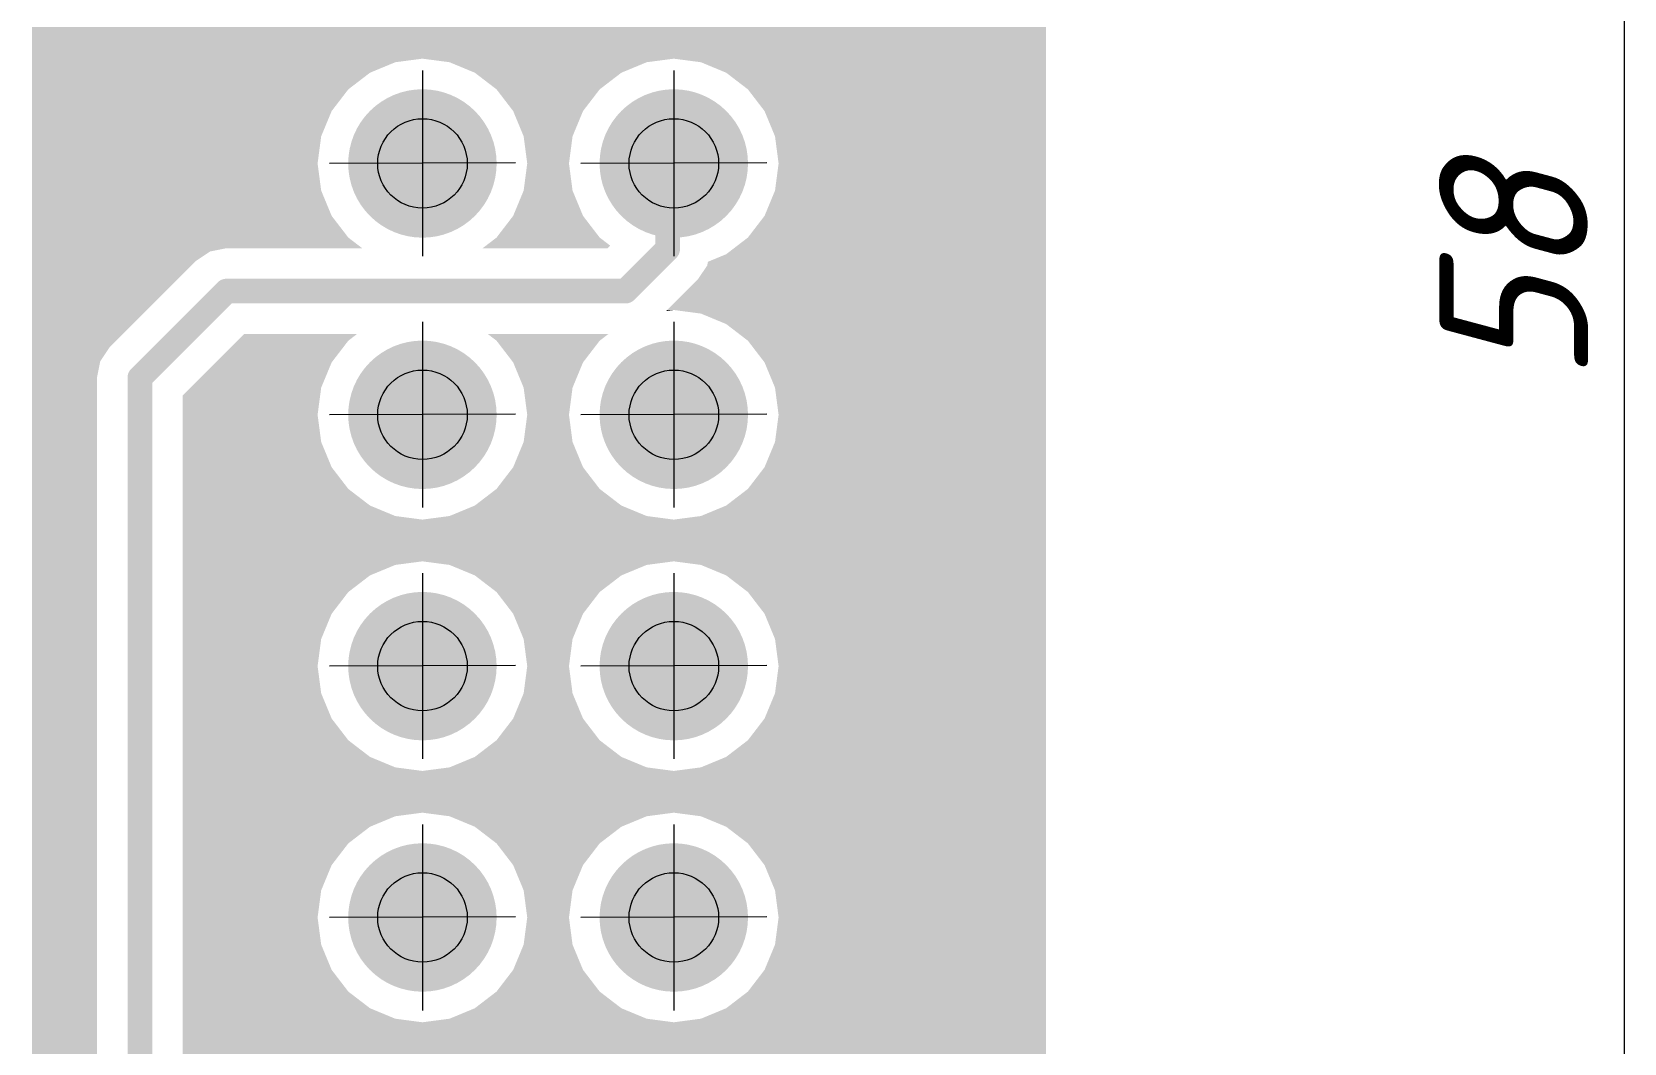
# Model space of a CAD drawing. Header units: inches. Extents: x -14 to 5184, y -66 to 1689.
# Drawn here: x 2113.99 to 2146.12, y 675.92 to 696.33 of the extents above; entities that cross this region are included whole.
import ezdxf

# ---------------------------------------------------------------- set-up
doc = ezdxf.new("R2010")
doc.units = ezdxf.units.IN
doc.header["$MEASUREMENT"] = 0
doc.layers.add('DRILL', color=7, linetype='Continuous', true_color=0xffffff)
doc.layers.add('Drill Gost', color=7, linetype='Continuous')
doc.layers.add('Poligon', color=7, linetype='Continuous')
doc.layers.add('Текст', color=7, linetype='Continuous', lineweight=15)
doc.styles.add('Standart 3.0', font='gost_b.ttf', dxfattribs={"oblique": 15, "height": 3})

# ---------------------------------------------------------------- blocks, each defined once
blk = doc.blocks.new('ROUND_23')
at = {"const_width": 0.02953}
blk.add_lwpolyline([(-0.01476, 0, 1), (0.01476, 0, 1)], format="xyb", close=True, dxfattribs=at)
blk = doc.blocks.new('ROUND_5')
at = {"const_width": 0.00492}
blk.add_lwpolyline([(-0.00246, 0, 1), (0.00246, 0, 1)], format="xyb", close=True, dxfattribs=at)
blk = doc.blocks.new('ROUND_4')
at = {"const_width": 0.015748}
blk.add_lwpolyline([(-0.007874, 0, 1), (0.007874, 0, 1)], format="xyb", close=True, dxfattribs=at)

msp = doc.modelspace()

# ---------------------------------------------------------------- hatches: boundary and pattern name
at = {"layer": 'Drill Gost', "lineweight": 9, "transparency": 33554457}
h = msp.add_hatch(color=256, dxfattribs=at)
h.dxf.hatch_style = 1
h.paths.add_polyline_path([(2121.8728, 694.5736, 0.4118954), (2120.9699, 693.6779), (2121.8728, 693.6808)])
h = msp.add_hatch(color=256, dxfattribs=at)
h.dxf.hatch_style = 1
h.paths.add_polyline_path([(2120.9699, 693.6779), (2121.8728, 693.6808), (2121.8728, 694.5736, 0.4118954)])
h.paths.add_polyline_path([(2121.8728, 693.6808), (2121.8728, 692.7678, 0.4142136), (2122.7757, 693.6707, 0.0036367), (2122.7756, 693.6838)])
h = msp.add_hatch(color=256, dxfattribs=at)
h.dxf.hatch_style = 1
h.paths.add_polyline_path([(2126.9441, 694.5736, 0.4118954), (2126.0412, 693.6779), (2126.9441, 693.6808)])
h = msp.add_hatch(color=256, dxfattribs=at)
h.dxf.hatch_style = 1
h.paths.add_polyline_path([(2126.0412, 693.6779), (2126.9441, 693.6808), (2126.9441, 694.5736, 0.4118954)])
h.paths.add_polyline_path([(2126.9441, 693.6808), (2126.9441, 692.7678, 0.4142136), (2127.8471, 693.6707, 0.0036367), (2127.847, 693.6838)])
h = msp.add_hatch(color=256, dxfattribs=at)
h.dxf.hatch_style = 1
h.paths.add_polyline_path([(2121.8728, 689.5023, 0.4118954), (2120.9699, 688.6065), (2121.8728, 688.6095)])
h = msp.add_hatch(color=256, dxfattribs=at)
h.dxf.hatch_style = 1
h.paths.add_polyline_path([(2120.9699, 688.6065), (2121.8728, 688.6095), (2121.8728, 689.5023, 0.4118954)])
h.paths.add_polyline_path([(2121.8728, 688.6095), (2121.8728, 687.6965, 0.4142136), (2122.7757, 688.5994, 0.0036367), (2122.7756, 688.6125)])
h = msp.add_hatch(color=256, dxfattribs=at)
h.dxf.hatch_style = 1
h.paths.add_polyline_path([(2126.9441, 689.5023, 0.4118954), (2126.0412, 688.6065), (2126.9441, 688.6095)])
h = msp.add_hatch(color=256, dxfattribs=at)
h.dxf.hatch_style = 1
h.paths.add_polyline_path([(2126.0412, 688.6065), (2126.9441, 688.6095), (2126.9441, 689.5023, 0.4118954)])
h.paths.add_polyline_path([(2126.9441, 688.6095), (2126.9441, 687.6965, 0.4142136), (2127.8471, 688.5994, 0.0036367), (2127.847, 688.6125)])
h = msp.add_hatch(color=256, dxfattribs=at)
h.dxf.hatch_style = 1
h.paths.add_polyline_path([(2121.8728, 684.431, 0.4118954), (2120.9699, 683.5352), (2121.8728, 683.5382)])
h = msp.add_hatch(color=256, dxfattribs=at)
h.dxf.hatch_style = 1
h.paths.add_polyline_path([(2120.9699, 683.5352), (2121.8728, 683.5382), (2121.8728, 684.431, 0.4118954)])
h.paths.add_polyline_path([(2121.8728, 683.5382), (2121.8728, 682.6251, 0.4142136), (2122.7757, 683.5281, 0.0036367), (2122.7756, 683.5412)])
h = msp.add_hatch(color=256, dxfattribs=at)
h.dxf.hatch_style = 1
h.paths.add_polyline_path([(2126.9441, 684.431, 0.4118954), (2126.0412, 683.5352), (2126.9441, 683.5382)])
h = msp.add_hatch(color=256, dxfattribs=at)
h.dxf.hatch_style = 1
h.paths.add_polyline_path([(2126.0412, 683.5352), (2126.9441, 683.5382), (2126.9441, 684.431, 0.4118954)])
h.paths.add_polyline_path([(2126.9441, 683.5382), (2126.9441, 682.6251, 0.4142136), (2127.8471, 683.5281, 0.0036367), (2127.847, 683.5412)])
h = msp.add_hatch(color=256, dxfattribs=at)
h.dxf.hatch_style = 1
h.paths.add_polyline_path([(2121.8728, 679.3597, 0.4118954), (2120.9699, 678.4639), (2121.8728, 678.4669)])
h = msp.add_hatch(color=256, dxfattribs=at)
h.dxf.hatch_style = 1
h.paths.add_polyline_path([(2120.9699, 678.4639), (2121.8728, 678.4669), (2121.8728, 679.3597, 0.4118954)])
h.paths.add_polyline_path([(2121.8728, 678.4669), (2121.8728, 677.5538, 0.4142136), (2122.7757, 678.4568, 0.0036367), (2122.7756, 678.4699)])
h = msp.add_hatch(color=256, dxfattribs=at)
h.dxf.hatch_style = 1
h.paths.add_polyline_path([(2126.9441, 679.3597, 0.4118954), (2126.0412, 678.4639), (2126.9441, 678.4669)])
h = msp.add_hatch(color=256, dxfattribs=at)
h.dxf.hatch_style = 1
h.paths.add_polyline_path([(2126.0412, 678.4639), (2126.9441, 678.4669), (2126.9441, 679.3597, 0.4118954)])
h.paths.add_polyline_path([(2126.9441, 678.4669), (2126.9441, 677.5538, 0.4142136), (2127.8471, 678.4568, 0.0036367), (2127.847, 678.4699)])

# ---------------------------------------------------------------- linework, layer by layer
at = {"color": 0, "lineweight": 15, "transparency": 33554684}
msp.add_line((2146.116, 749.0727), (2146.116, 633.331), dxfattribs=at)
at = {"const_width": 0.4991}
for points in [[(2126.8187, 692.5475), (2127.9411, 693.67)], [(2126.8187, 691.9446), (2126.8187, 692.5475)], [(2125.9685, 691.0945), (2126.8187, 691.9446)], [(2116.1714, 689.3475), (2117.9184, 691.0945)], [(2117.9184, 691.0945), (2125.9685, 691.0945)], [(2116.1714, 662.8432), (2116.1714, 689.3475)]]:
    msp.add_lwpolyline(points, dxfattribs=at)
at = {"layer": 'Drill Gost', "lineweight": 9, "transparency": 33554457}
for p, q in [((2121.8728, 695.5446), (2121.8728, 691.7968)), ((2121.8728, 695.5446), (2121.8728, 691.7968)), ((2126.9441, 695.5446), (2126.9441, 691.7968)), ((2126.9441, 695.5446), (2126.9441, 691.7968)), ((2119.9988, 693.6746), (2123.7466, 693.6871)), ((2119.9989, 693.6746), (2123.7467, 693.6871)), ((2125.0702, 693.6746), (2128.8179, 693.6871)), ((2125.0702, 693.6746), (2128.818, 693.6871)), ((2121.8728, 690.4733), (2121.8728, 686.7255)), ((2121.8728, 690.4733), (2121.8728, 686.7255)), ((2126.9441, 690.4733), (2126.9441, 686.7255)), ((2126.9441, 690.4733), (2126.9441, 686.7255)), ((2119.9988, 688.6033), (2123.7466, 688.6157)), ((2119.9989, 688.6033), (2123.7467, 688.6157)), ((2125.0702, 688.6033), (2128.8179, 688.6157)), ((2125.0702, 688.6033), (2128.818, 688.6157)), ((2121.8728, 685.402), (2121.8728, 681.6541)), ((2121.8728, 685.402), (2121.8728, 681.6541)), ((2126.9441, 685.402), (2126.9441, 681.6541)), ((2126.9441, 685.402), (2126.9441, 681.6541)), ((2119.9988, 683.532), (2123.7466, 683.5444)), ((2119.9989, 683.532), (2123.7467, 683.5444)), ((2125.0702, 683.532), (2128.8179, 683.5444)), ((2125.0702, 683.532), (2128.818, 683.5444)), ((2121.8728, 680.3307), (2121.8728, 676.5828)), ((2121.8728, 680.3307), (2121.8728, 676.5828)), ((2126.9441, 680.3307), (2126.9441, 676.5828)), ((2126.9441, 680.3307), (2126.9441, 676.5828)), ((2119.9988, 678.4607), (2123.7466, 678.4731)), ((2119.9989, 678.4607), (2123.7467, 678.4731)), ((2125.0702, 678.4607), (2128.8179, 678.4731)), ((2125.0702, 678.4607), (2128.818, 678.4731))]:
    msp.add_line(p, q, dxfattribs=at)
for centre in [(2121.8728, 693.6707), (2121.8728, 693.6707), (2126.9441, 693.6707), (2126.9441, 693.6707), (2121.8728, 688.5994), (2121.8728, 688.5994), (2126.9441, 688.5994), (2126.9441, 688.5994), (2121.8728, 683.5281), (2121.8728, 683.5281), (2126.9441, 683.5281), (2126.9441, 683.5281), (2121.8728, 678.4568), (2121.8728, 678.4568), (2126.9441, 678.4568), (2126.9441, 678.4568)]:
    msp.add_circle(centre, 0.9029, dxfattribs=at)
at = {"layer": 'Poligon', "color": 252}
for points in [[(2113.992, 695.7845), (2113.992, 696.4255), (2134.4519, 695.7845), (2134.4519, 696.4255)], [(2113.992, 695.7125), (2113.992, 695.7845), (2121.3243, 695.7125), (2121.8716, 695.7845)], [(2113.992, 695.5012), (2113.992, 695.7125), (2120.8144, 695.5012), (2121.3243, 695.7125)], [(2113.992, 695.1652), (2113.992, 695.5012), (2120.3765, 695.1652), (2120.8144, 695.5012)], [(2122.4189, 695.7125), (2121.8716, 695.7845), (2126.3956, 695.7125), (2126.9429, 695.7845)], [(2122.9288, 695.5012), (2122.4189, 695.7125), (2125.8856, 695.5012), (2126.3956, 695.7125)], [(2123.3668, 695.1652), (2122.9288, 695.5012), (2125.4477, 695.1652), (2125.8856, 695.5012)], [(2127.4901, 695.7125), (2126.9429, 695.7845), (2134.4519, 695.7125), (2134.4519, 695.7845)], [(2128.0001, 695.5012), (2127.4901, 695.7125), (2134.4519, 695.5012), (2134.4519, 695.7125)], [(2128.438, 695.1652), (2128.0001, 695.5012), (2134.4519, 695.1652), (2134.4519, 695.5012)], [(2113.992, 694.7273), (2113.992, 695.1652), (2120.0404, 694.7273), (2120.3765, 695.1652)], [(2123.7028, 694.7273), (2123.3668, 695.1652), (2125.1117, 694.7273), (2125.4477, 695.1652)], [(2128.7741, 694.7273), (2128.438, 695.1652), (2134.4519, 694.7273), (2134.4519, 695.1652)], [(2113.992, 694.2173), (2113.992, 694.7273), (2119.8292, 694.2173), (2120.0404, 694.7273)], [(2123.914, 694.2173), (2123.7028, 694.7273), (2124.9004, 694.2173), (2125.1117, 694.7273)], [(2128.9853, 694.2173), (2128.7741, 694.7273), (2134.4519, 694.2173), (2134.4519, 694.7273)], [(2113.992, 693.67), (2113.992, 694.2173), (2119.7571, 693.67), (2119.8292, 694.2173)], [(2123.9861, 693.67), (2123.914, 694.2173), (2124.8284, 693.67), (2124.9004, 694.2173)], [(2129.0573, 693.67), (2128.9853, 694.2173), (2134.4519, 693.67), (2134.4519, 694.2173)], [(2113.992, 693.1228), (2113.992, 693.67), (2119.8292, 693.1228), (2119.7571, 693.67)], [(2123.914, 693.1228), (2123.9861, 693.67), (2124.9004, 693.1228), (2124.8284, 693.67)], [(2128.9853, 693.1228), (2129.0573, 693.67), (2134.4519, 693.1228), (2134.4519, 693.67)], [(2113.992, 692.6128), (2113.992, 693.1228), (2120.0404, 692.6128), (2119.8292, 693.1228)], [(2123.7028, 692.6128), (2123.914, 693.1228), (2125.1117, 692.6128), (2124.9004, 693.1228)], [(2128.7741, 692.6128), (2128.9853, 693.1228), (2134.4519, 692.6128), (2134.4519, 693.1228)], [(2113.992, 692.1749), (2113.992, 692.6128), (2120.3765, 692.1749), (2120.0404, 692.6128)], [(2123.3668, 692.1749), (2123.7028, 692.6128), (2125.4477, 692.1749), (2125.1117, 692.6128)], [(2128.438, 692.1749), (2128.7741, 692.6128), (2134.4519, 692.1749), (2134.4519, 692.6128)], [(2113.992, 691.9596), (2113.992, 692.1749), (2120.657, 691.9596), (2120.3765, 692.1749)], [(2113.992, 691.8938), (2113.992, 691.9596), (2117.5873, 691.8938), (2117.9184, 691.9596)], [(2123.0863, 691.9596), (2123.1531, 692.0109), (2125.6102, 691.9596), (2125.6614, 692.0109)], [(2123.1531, 692.0109), (2123.3668, 692.1749), (2125.6614, 692.0109), (2125.4477, 692.1749)], [(2128.0001, 691.8389), (2128.438, 692.1749), (2134.4519, 691.8389), (2134.4519, 692.1749)], [(2113.992, 691.7062), (2113.992, 691.8938), (2117.3067, 691.7062), (2117.5873, 691.8938)], [(2113.992, 689.9592), (2113.992, 691.7062), (2115.5597, 689.9592), (2117.3067, 691.7062)], [(2127.618, 691.6135), (2127.6325, 691.6866), (2134.4519, 691.6135), (2134.4519, 691.6866)], [(2127.6325, 691.6866), (2128.0001, 691.8389), (2134.4519, 691.6866), (2134.4519, 691.8389)], [(2126.8108, 690.7133), (2127.4304, 691.3329), (2134.4519, 690.7133), (2134.4519, 691.3329)], [(2127.4304, 691.3329), (2127.618, 691.6135), (2134.4519, 691.3329), (2134.4519, 691.6135)], [(2126.7908, 690.6932), (2126.9429, 690.7133), (2126.7908, 690.6932), (2126.8108, 690.7133)], [(2127.4901, 690.6412), (2126.9429, 690.7133), (2134.4519, 690.6412), (2134.4519, 690.7133)], [(2128.0001, 690.43), (2127.4901, 690.6412), (2134.4519, 690.43), (2134.4519, 690.6412)], [(2128.438, 690.0939), (2128.0001, 690.43), (2134.4519, 690.0939), (2134.4519, 690.43)], [(2117.7035, 689.656), (2118.1414, 690.0939), (2120.0404, 689.656), (2120.3765, 690.0939)], [(2118.1414, 690.0939), (2118.2768, 690.2293), (2120.3765, 690.0939), (2120.5529, 690.2293)], [(2123.3668, 690.0939), (2123.1903, 690.2293), (2125.4477, 690.0939), (2125.6241, 690.2293)], [(2123.7028, 689.656), (2123.3668, 690.0939), (2125.1117, 689.656), (2125.4477, 690.0939)], [(2128.7741, 689.656), (2128.438, 690.0939), (2134.4519, 689.656), (2134.4519, 690.0939)], [(2113.992, 689.6786), (2113.992, 689.9592), (2115.3721, 689.6786), (2115.5597, 689.9592)], [(2113.992, 689.3475), (2113.992, 689.6786), (2115.3063, 689.3475), (2115.3721, 689.6786)], [(2117.1935, 689.146), (2117.7035, 689.656), (2119.8292, 689.146), (2120.0404, 689.656)], [(2123.914, 689.146), (2123.7028, 689.656), (2124.9004, 689.146), (2125.1117, 689.656)], [(2128.9853, 689.146), (2128.7741, 689.656), (2134.4519, 689.146), (2134.4519, 689.656)], [(2113.992, 663.9409), (2113.992, 689.3475), (2115.3063, 663.9409), (2115.3063, 689.3475)], [(2117.0366, 688.9891), (2117.1935, 689.146), (2119.8085, 688.9891), (2119.8292, 689.146)], [(2123.9861, 688.5988), (2123.914, 689.146), (2124.8284, 688.5988), (2124.9004, 689.146)], [(2129.0573, 688.5988), (2128.9853, 689.146), (2134.4519, 688.5988), (2134.4519, 689.146)], [(2117.0366, 688.5988), (2117.0366, 688.9891), (2119.7571, 688.5988), (2119.8085, 688.9891)], [(2117.0366, 688.0515), (2117.0366, 688.5988), (2119.8292, 688.0515), (2119.7571, 688.5988)], [(2123.914, 688.0515), (2123.9861, 688.5988), (2124.9004, 688.0515), (2124.8284, 688.5988)], [(2128.9853, 688.0515), (2129.0573, 688.5988), (2134.4519, 688.0515), (2134.4519, 688.5988)], [(2117.0366, 687.5415), (2117.0366, 688.0515), (2120.0404, 687.5415), (2119.8292, 688.0515)], [(2123.7028, 687.5415), (2123.914, 688.0515), (2125.1117, 687.5415), (2124.9004, 688.0515)], [(2128.7741, 687.5415), (2128.9853, 688.0515), (2134.4519, 687.5415), (2134.4519, 688.0515)], [(2117.0366, 687.1036), (2117.0366, 687.5415), (2120.3765, 687.1036), (2120.0404, 687.5415)], [(2123.3668, 687.1036), (2123.7028, 687.5415), (2125.4477, 687.1036), (2125.1117, 687.5415)], [(2128.438, 687.1036), (2128.7741, 687.5415), (2134.4519, 687.1036), (2134.4519, 687.5415)], [(2117.0366, 686.7676), (2117.0366, 687.1036), (2120.8144, 686.7676), (2120.3765, 687.1036)], [(2122.9288, 686.7676), (2123.3668, 687.1036), (2125.8856, 686.7676), (2125.4477, 687.1036)], [(2128.0001, 686.7676), (2128.438, 687.1036), (2134.4519, 686.7676), (2134.4519, 687.1036)], [(2117.0366, 686.5564), (2117.0366, 686.7676), (2121.3243, 686.5564), (2120.8144, 686.7676)], [(2117.0366, 686.4843), (2117.0366, 686.5564), (2121.8716, 686.4843), (2121.3243, 686.5564)], [(2121.8716, 686.4843), (2122.4189, 686.5564), (2126.9429, 686.4843), (2126.3956, 686.5564)], [(2122.4189, 686.5564), (2122.9288, 686.7676), (2126.3956, 686.5564), (2125.8856, 686.7676)], [(2126.9429, 686.4843), (2127.4901, 686.5564), (2134.4519, 686.4843), (2134.4519, 686.5564)], [(2127.4901, 686.5564), (2128.0001, 686.7676), (2134.4519, 686.5564), (2134.4519, 686.7676)], [(2117.0366, 685.642), (2117.0366, 686.4843), (2134.4519, 685.642), (2134.4519, 686.4843)], [(2117.0366, 685.5699), (2117.0366, 685.642), (2121.3243, 685.5699), (2121.8716, 685.642)], [(2117.0366, 685.3587), (2117.0366, 685.5699), (2120.8144, 685.3587), (2121.3243, 685.5699)], [(2122.4189, 685.5699), (2121.8716, 685.642), (2126.3956, 685.5699), (2126.9429, 685.642)], [(2122.9288, 685.3587), (2122.4189, 685.5699), (2125.8856, 685.3587), (2126.3956, 685.5699)], [(2127.4901, 685.5699), (2126.9429, 685.642), (2134.4519, 685.5699), (2134.4519, 685.642)], [(2128.0001, 685.3587), (2127.4901, 685.5699), (2134.4519, 685.3587), (2134.4519, 685.5699)], [(2117.0366, 685.0227), (2117.0366, 685.3587), (2120.3765, 685.0227), (2120.8144, 685.3587)], [(2123.3668, 685.0227), (2122.9288, 685.3587), (2125.4477, 685.0227), (2125.8856, 685.3587)], [(2128.438, 685.0227), (2128.0001, 685.3587), (2134.4519, 685.0227), (2134.4519, 685.3587)], [(2117.0366, 684.5848), (2117.0366, 685.0227), (2120.0404, 684.5848), (2120.3765, 685.0227)], [(2123.7028, 684.5848), (2123.3668, 685.0227), (2125.1117, 684.5848), (2125.4477, 685.0227)], [(2128.7741, 684.5848), (2128.438, 685.0227), (2134.4519, 684.5848), (2134.4519, 685.0227)], [(2117.0366, 684.0748), (2117.0366, 684.5848), (2119.8292, 684.0748), (2120.0404, 684.5848)], [(2123.914, 684.0748), (2123.7028, 684.5848), (2124.9004, 684.0748), (2125.1117, 684.5848)], [(2128.9853, 684.0748), (2128.7741, 684.5848), (2134.4519, 684.0748), (2134.4519, 684.5848)], [(2117.0366, 683.5275), (2117.0366, 684.0748), (2119.7571, 683.5275), (2119.8292, 684.0748)], [(2123.9861, 683.5275), (2123.914, 684.0748), (2124.8284, 683.5275), (2124.9004, 684.0748)], [(2129.0573, 683.5275), (2128.9853, 684.0748), (2134.4519, 683.5275), (2134.4519, 684.0748)], [(2117.0366, 682.9803), (2117.0366, 683.5275), (2119.8292, 682.9803), (2119.7571, 683.5275)], [(2123.914, 682.9803), (2123.9861, 683.5275), (2124.9004, 682.9803), (2124.8284, 683.5275)], [(2128.9853, 682.9803), (2129.0573, 683.5275), (2134.4519, 682.9803), (2134.4519, 683.5275)], [(2117.0366, 682.4703), (2117.0366, 682.9803), (2120.0404, 682.4703), (2119.8292, 682.9803)], [(2123.7028, 682.4703), (2123.914, 682.9803), (2125.1117, 682.4703), (2124.9004, 682.9803)], [(2128.7741, 682.4703), (2128.9853, 682.9803), (2134.4519, 682.4703), (2134.4519, 682.9803)], [(2117.0366, 682.0324), (2117.0366, 682.4703), (2120.3765, 682.0324), (2120.0404, 682.4703)], [(2123.3668, 682.0324), (2123.7028, 682.4703), (2125.4477, 682.0324), (2125.1117, 682.4703)], [(2128.438, 682.0324), (2128.7741, 682.4703), (2134.4519, 682.0324), (2134.4519, 682.4703)], [(2117.0366, 681.6963), (2117.0366, 682.0324), (2120.8144, 681.6963), (2120.3765, 682.0324)], [(2122.9288, 681.6963), (2123.3668, 682.0324), (2125.8856, 681.6963), (2125.4477, 682.0324)], [(2128.0001, 681.6963), (2128.438, 682.0324), (2134.4519, 681.6963), (2134.4519, 682.0324)], [(2117.0366, 681.4851), (2117.0366, 681.6963), (2121.3243, 681.4851), (2120.8144, 681.6963)], [(2122.4189, 681.4851), (2122.9288, 681.6963), (2126.3956, 681.4851), (2125.8856, 681.6963)], [(2127.4901, 681.4851), (2128.0001, 681.6963), (2134.4519, 681.4851), (2134.4519, 681.6963)], [(2117.0366, 681.4131), (2117.0366, 681.4851), (2121.8716, 681.4131), (2121.3243, 681.4851)], [(2117.0366, 680.5707), (2117.0366, 681.4131), (2134.4519, 680.5707), (2134.4519, 681.4131)], [(2121.8716, 681.4131), (2122.4189, 681.4851), (2126.9429, 681.4131), (2126.3956, 681.4851)], [(2126.9429, 681.4131), (2127.4901, 681.4851), (2134.4519, 681.4131), (2134.4519, 681.4851)], [(2117.0366, 680.4987), (2117.0366, 680.5707), (2121.3243, 680.4987), (2121.8716, 680.5707)], [(2117.0366, 680.2874), (2117.0366, 680.4987), (2120.8144, 680.2874), (2121.3243, 680.4987)], [(2122.4189, 680.4987), (2121.8716, 680.5707), (2126.3956, 680.4987), (2126.9429, 680.5707)], [(2122.9288, 680.2874), (2122.4189, 680.4987), (2125.8856, 680.2874), (2126.3956, 680.4987)], [(2127.4901, 680.4987), (2126.9429, 680.5707), (2134.4519, 680.4987), (2134.4519, 680.5707)], [(2128.0001, 680.2874), (2127.4901, 680.4987), (2134.4519, 680.2874), (2134.4519, 680.4987)], [(2117.0366, 679.9514), (2117.0366, 680.2874), (2120.3765, 679.9514), (2120.8144, 680.2874)], [(2123.3668, 679.9514), (2122.9288, 680.2874), (2125.4477, 679.9514), (2125.8856, 680.2874)], [(2128.438, 679.9514), (2128.0001, 680.2874), (2134.4519, 679.9514), (2134.4519, 680.2874)], [(2117.0366, 679.5135), (2117.0366, 679.9514), (2120.0404, 679.5135), (2120.3765, 679.9514)], [(2123.7028, 679.5135), (2123.3668, 679.9514), (2125.1117, 679.5135), (2125.4477, 679.9514)], [(2128.7741, 679.5135), (2128.438, 679.9514), (2134.4519, 679.5135), (2134.4519, 679.9514)], [(2117.0366, 679.0035), (2117.0366, 679.5135), (2119.8292, 679.0035), (2120.0404, 679.5135)], [(2123.914, 679.0035), (2123.7028, 679.5135), (2124.9004, 679.0035), (2125.1117, 679.5135)], [(2128.9853, 679.0035), (2128.7741, 679.5135), (2134.4519, 679.0035), (2134.4519, 679.5135)], [(2117.0366, 678.4563), (2117.0366, 679.0035), (2119.7571, 678.4563), (2119.8292, 679.0035)], [(2123.9861, 678.4563), (2123.914, 679.0035), (2124.8284, 678.4563), (2124.9004, 679.0035)], [(2129.0573, 678.4563), (2128.9853, 679.0035), (2134.4519, 678.4563), (2134.4519, 679.0035)], [(2117.0366, 677.909), (2117.0366, 678.4563), (2119.8292, 677.909), (2119.7571, 678.4563)], [(2123.914, 677.909), (2123.9861, 678.4563), (2124.9004, 677.909), (2124.8284, 678.4563)], [(2128.9853, 677.909), (2129.0573, 678.4563), (2134.4519, 677.909), (2134.4519, 678.4563)], [(2117.0366, 677.399), (2117.0366, 677.909), (2120.0404, 677.399), (2119.8292, 677.909)], [(2123.7028, 677.399), (2123.914, 677.909), (2125.1117, 677.399), (2124.9004, 677.909)], [(2128.7741, 677.399), (2128.9853, 677.909), (2134.4519, 677.399), (2134.4519, 677.909)], [(2117.0366, 676.9611), (2117.0366, 677.399), (2120.3765, 676.9611), (2120.0404, 677.399)], [(2123.3668, 676.9611), (2123.7028, 677.399), (2125.4477, 676.9611), (2125.1117, 677.399)], [(2128.438, 676.9611), (2128.7741, 677.399), (2134.4519, 676.9611), (2134.4519, 677.399)], [(2117.0366, 676.6251), (2117.0366, 676.9611), (2120.8144, 676.6251), (2120.3765, 676.9611)], [(2122.9288, 676.6251), (2123.3668, 676.9611), (2125.8856, 676.6251), (2125.4477, 676.9611)], [(2128.0001, 676.6251), (2128.438, 676.9611), (2134.4519, 676.6251), (2134.4519, 676.9611)], [(2117.0366, 676.4138), (2117.0366, 676.6251), (2121.3243, 676.4138), (2120.8144, 676.6251)], [(2122.4189, 676.4138), (2122.9288, 676.6251), (2126.3956, 676.4138), (2125.8856, 676.6251)], [(2127.4901, 676.4138), (2128.0001, 676.6251), (2134.4519, 676.4138), (2134.4519, 676.6251)], [(2117.0366, 676.3418), (2117.0366, 676.4138), (2121.8716, 676.3418), (2121.3243, 676.4138)], [(2117.0366, 675.4995), (2117.0366, 676.3418), (2134.4519, 675.4995), (2134.4519, 676.3418)], [(2121.8716, 676.3418), (2122.4189, 676.4138), (2126.9429, 676.3418), (2126.3956, 676.4138)], [(2126.9429, 676.3418), (2127.4901, 676.4138), (2134.4519, 676.3418), (2134.4519, 676.4138)]]:
    msp.add_solid(points, dxfattribs=at)

# ---------------------------------------------------------------- block references
at = {"xscale": 50.7125995, "yscale": 50.7125995, "zscale": 50.7125995}
for name, p in [('ROUND_23', (2121.8716, 693.67)), ('ROUND_23', (2126.9429, 693.67)), ('ROUND_5', (2127.9411, 693.67)), ('ROUND_5', (2126.8187, 692.5475)), ('ROUND_5', (2126.8187, 692.5475)), ('ROUND_5', (2126.8187, 691.9446)), ('ROUND_5', (2126.8187, 691.9446)), ('ROUND_5', (2117.9184, 691.0945)), ('ROUND_5', (2117.9184, 691.0945)), ('ROUND_5', (2125.9685, 691.0945)), ('ROUND_5', (2125.9685, 691.0945)), ('ROUND_23', (2121.8716, 688.5988)), ('ROUND_23', (2126.9429, 688.5988)), ('ROUND_5', (2116.1714, 689.3475)), ('ROUND_5', (2116.1714, 689.3475)), ('ROUND_23', (2121.8716, 683.5275)), ('ROUND_23', (2126.9429, 683.5275)), ('ROUND_23', (2121.8716, 678.4563)), ('ROUND_23', (2126.9429, 678.4563))]:
    msp.add_blockref(name, p, dxfattribs=at)
at = {"layer": 'DRILL', "color": 1, "xscale": 50.7125995, "yscale": 50.7125995, "zscale": 50.7125995}
for p in [(2121.8716, 693.67), (2126.9429, 693.67), (2121.8716, 688.5988), (2126.9429, 688.5988), (2121.8716, 683.5275), (2126.9429, 683.5275), (2121.8716, 678.4563), (2126.9429, 678.4563)]:
    msp.add_blockref('ROUND_4', p, dxfattribs=at)

# ---------------------------------------------------------------- texts
at = {"layer": 'Текст', "color": 0, "transparency": 33554684, "insert": (2145.3873, 691.3949), "char_height": 3, "attachment_point": 8, "rotation": 90, "style": 'Standart 3.0'}
msp.add_mtext_dynamic_manual_height_columns('\\pxqc;{\\fGOST type B|b0|i0|c204|p0;58}', width=5.869144, gutter_width=8, heights=[3.083], dxfattribs=at)

doc.saveas('drawing.dxf')
